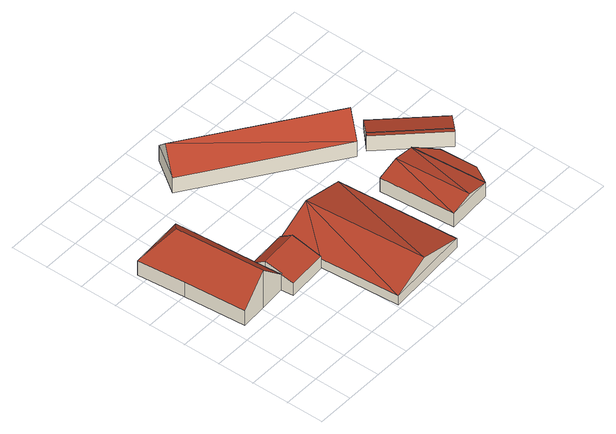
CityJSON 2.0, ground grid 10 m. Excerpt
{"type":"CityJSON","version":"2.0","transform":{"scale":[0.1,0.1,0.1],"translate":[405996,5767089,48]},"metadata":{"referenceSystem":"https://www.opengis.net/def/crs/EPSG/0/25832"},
"CityObjects":{
"building1":{"type":"Building","attributes":{"Gemeindeschluessel":"05566012","Geometrietyp2DReferenz":"3000","function":"31001_2700","roofType":"5000","measuredHeight":11.37},"geometry":[{"type":"Solid","lod":"2","boundaries":[[[[0,1,2,3]],[[4,5,1,0]],[[6,7,5,4]],[[8,9,7,6]],[[10,11,9,8]],[[12,13,11,10]],[[14,15,13,12]],[[16,17,15,14]],[[18,19,17,16]],[[20,21,19,18]],[[3,2,21,20]],[[14,22,16]],[[12,10,8,22,14]],[[6,4,0,3,20,18,16,22,8]],[[1,5,7,9,11,13,15,17,19,21,2]]]],"semantics":{"surfaces":[{"type":"WallSurface"},{"type":"RoofSurface"},{"type":"GroundSurface"}],"values":[[0,0,0,0,0,0,0,0,0,0,0,1,1,1,2]]}}]},
"building2":{"type":"Building","attributes":{"Gemeindeschluessel":"05566012","Geometrietyp2DReferenz":"3000","function":"31001_2700","roofType":"3100","measuredHeight":6.18},"geometry":[{"type":"Solid","lod":"2","boundaries":[[[[23,5,7,24]],[[25,26,5,23]],[[27,1,26,25]],[[28,29,1,27]],[[30,31,29,28]],[[32,33,31,30]],[[34,35,33,32]],[[24,7,35,34]],[[28,27,25,30]],[[23,24,34,32,30,25]],[[5,26,1,29,31,33,35,7]]]],"semantics":{"surfaces":[{"type":"WallSurface"},{"type":"RoofSurface"},{"type":"GroundSurface"}],"values":[[0,0,0,0,0,0,0,0,1,1,2]]}}]},
"building3":{"type":"Building","attributes":{"Gemeindeschluessel":"05566012","Geometrietyp2DReferenz":"3000","function":"31001_2700","roofType":"5000","measuredHeight":6.63},"geometry":[{"type":"Solid","lod":"2","boundaries":[[[[36,37,38,39]],[[40,41,37,36]],[[42,43,41,40]],[[44,45,43,42]],[[39,38,45,44]],[[42,46,47]],[[44,42,47]],[[47,39,44]],[[46,40,36]],[[36,47,46]],[[39,47,36]],[[40,46,42]],[[37,41,43,45,38]]]],"semantics":{"surfaces":[{"type":"WallSurface"},{"type":"RoofSurface"},{"type":"GroundSurface"}],"values":[[0,0,0,0,0,1,1,1,1,1,0,0,2]]}}]},
"building4":{"type":"Building","attributes":{"Gemeindeschluessel":"05566012","Geometrietyp2DReferenz":"3000","function":"31001_1000","roofType":"3100","measuredHeight":10.22},"address":[{"country":"Germany","locality":"Greven","thoroughfareNumber":"61a","thoroughfareName":"Sprakeler Str."}],"geometry":[{"type":"Solid","lod":"2","boundaries":[[[[48,49,50,51]],[[52,53,49,48]],[[54,55,53,52]],[[51,50,55,54]],[[48,56,52]],[[54,57,51]],[[56,48,51]],[[51,57,56]],[[52,56,57]],[[57,54,52]],[[49,53,55,50]]]],"semantics":{"surfaces":[{"type":"WallSurface"},{"type":"RoofSurface"},{"type":"GroundSurface"}],"values":[[0,0,0,0,0,0,1,1,1,1,2]]}}]},
"building5":{"type":"Building","attributes":{"Gemeindeschluessel":"05566012","Geometrietyp2DReferenz":"3000","function":"31001_2700","roofType":"3100","measuredHeight":5.5},"geometry":[{"type":"Solid","lod":"2","boundaries":[[[[58,59,60,61]],[[62,63,59,58]],[[64,65,63,62]],[[61,60,65,64]],[[58,66,62]],[[64,67,61]],[[61,67,66]],[[66,58,61]],[[67,64,62]],[[62,66,67]],[[59,63,65,60]]]],"semantics":{"surfaces":[{"type":"WallSurface"},{"type":"RoofSurface"},{"type":"GroundSurface"}],"values":[[0,0,0,0,0,0,1,1,1,1,2]]}}]},
"building6":{"type":"Building","attributes":{"Gemeindeschluessel":"05566012","Geometrietyp2DReferenz":"3000","function":"51009_1610","roofType":"2100","measuredHeight":4.25},"geometry":[{"type":"Solid","lod":"2","boundaries":[[[[68,65,69,70]],[[71,63,65,68]],[[72,73,63,71]],[[70,69,73,72]],[[71,68,70,72]],[[65,63,73,69]]]],"semantics":{"surfaces":[{"type":"WallSurface"},{"type":"RoofSurface"},{"type":"GroundSurface"}],"values":[[0,0,0,0,1,2]]}}]},
"building7":{"type":"Building","attributes":{"Gemeindeschluessel":"05566012","Geometrietyp2DReferenz":"3000","function":"51009_1610","roofType":"2100","measuredHeight":4.75},"geometry":[{"type":"Solid","lod":"2","boundaries":[[[[74,75,76,77]],[[78,79,75,74]],[[80,81,79,78]],[[77,76,81,80]],[[78,74,77,80]],[[75,79,81,76]]]],"semantics":{"surfaces":[{"type":"WallSurface"},{"type":"RoofSurface"},{"type":"GroundSurface"}],"values":[[0,0,0,0,1,2]]}}]},
"building8":{"type":"Building","attributes":{"Gemeindeschluessel":"05566012","Geometrietyp2DReferenz":"3000","function":"31001_2700","roofType":"2100","measuredHeight":4.29},"geometry":[{"type":"Solid","lod":"2","boundaries":[[[[78,82,83,84]],[[74,85,82,78]],[[86,87,85,74]],[[84,83,87,86]],[[74,78,84,86]],[[82,85,87,83]]]],"semantics":{"surfaces":[{"type":"WallSurface"},{"type":"RoofSurface"},{"type":"GroundSurface"}],"values":[[0,0,0,0,1,2]]}}]}
},
"vertices":[
[174,326,45],[174,326,1],[168,410,1],[168,410,45],[180,246,46],[180,246,1],[177,246,48],[177,246,1],[107,240,115],[107,240,1],[35,235,46],[35,235,1],[22,399,45],[22,399,1],[10,527,44],[10,527,1],[159,538,44],[159,538,1],[161,538,42],[161,538,1],[171,410,42],[171,410,1],[89,478,115],
[180,246,49],[177,246,49],[177,291,62],[177,291,1],[174,326,39],[280,334,38],[280,334,1],[282,299,62],[282,299,1],[288,221,38],[288,221,1],[180,213,39],[180,213,1],
[509,352,31],[509,352,4],[280,334,4],[280,334,31],[533,27,31],[533,27,4],[304,9,31],[304,9,4],[288,221,31],[288,221,4],[407,17,70],[382,342,70],
[684,479,50],[684,479,4],[329,726,4],[329,726,50],[621,389,50],[621,389,4],[266,635,50],[266,635,4],[652,434,106],[298,681,106],
[563,275,49],[563,275,7],[578,72,7],[578,72,49],[685,284,49],[685,284,7],[701,81,49],[701,81,7],[624,279,62],[639,76,62],
[701,81,50],[735,135,7],[735,135,41],[685,284,50],[728,235,41],[728,235,7],
[658,394,48],[658,394,6],[646,383,6],[646,383,53],[796,249,48],[796,249,6],[784,238,53],[784,238,6],
[796,249,5],[841,293,5],[841,293,28],[658,394,5],[703,438,28],[703,438,5]
]}
